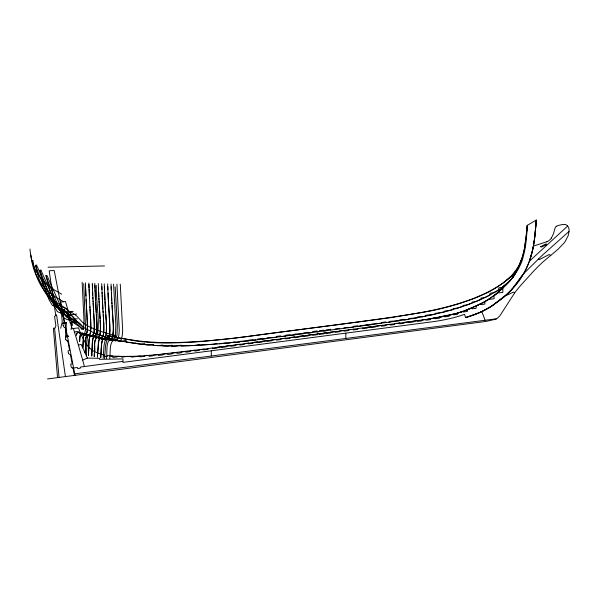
<?xml version="1.0" encoding="UTF-8"?>
<svg xmlns="http://www.w3.org/2000/svg" width="599" height="599" viewBox="0 0 599 599"><rect width="100%" height="100%" fill="white"/><g stroke="black" fill="none" stroke-linecap="round" stroke-linejoin="round"><path stroke-width="0.9" d="M94.298 324.845L94.028 332.138L92.531 335.762L90.853 336.256L86.563 333.995L84.646 334.077M217.018 343.961L217.018 343.504L212.623 344.283L199.182 345.196L199.182 344.635L194.787 345.413L184.073 345.945L181.28 345.997L181.28 345.144L175.26 346.11L171.98 346.087L171.98 345.189L167.585 346.012L162.718 345.833L162.711 345.017L158.316 345.623L153.449 345.316L153.449 344.38L147.826 344.897L144.703 344.552L144.696 343.586L140.698 344.111L135.778 343.482L135.778 342.95L133.779 343.212L126.09 342.029L126.09 340.412L121.694 341.22L114.476 339.678L107.73 337.709L107.76 335.35A88.135 75.496 -31.6 0 0 115.772 337.372L137.238 341.183A232.966 199.572 -31.6 0 0 168.042 342.965A460.092 394.135 -31.6 0 0 203.638 341.325L232.974 338.345L390.975 317.62L432.867 310.537A276.558 236.912 -31.6 0 0 460.886 303.064L474.386 298.422L487.481 292.626A102.856 88.113 -31.6 0 0 502.875 283.125L513.538 274.776A14.443 12.369 -31.6 0 0 515.806 272.702A14.436 12.362 -31.6 0 0 517.132 270.995L518.195 269.265A74.748 64.033 -31.6 0 0 520.658 264.286L521.467 262.384A45.202 38.725 -31.6 0 0 522.538 259.404L524.2 252.935A119.441 102.324 -31.6 0 0 525.892 243.119A285.012 244.152 -31.6 0 0 527.255 225.359L536.292 220.058L536.008 223.861M94.32 327.002L94.253 329.832M87.409 326.829L87.402 325.474M92.261 342.98L93.429 337.035A17.648 4.223 82.5 0 1 94.268 336.286C98.416 337.477 103.305 341.198 103.567 333.553A12.467 2.98 82.5 0 0 103.694 332.632L103.762 323.722M87.402 327.166L87.387 327.818M103.882 329.21L103.889 328.881A15.986 3.826 82.5 0 0 103.897 327.863L103.814 324.815M502.89 283.132C479.11 299.642 450.156 306.763 422.183 312.476C363.825 322.127 304.973 328.522 246.399 336.683C220.29 339.955 194.016 342.478 167.69 342.65A272.747 233.655 -31.6 0 1 136.782 340.696L119.598 338.083L107.76 335.35L107.715 337.754L108.659 338.023M71.977 322.09L71.094 329.577M86.533 355.11L86.735 345.391A46.715 11.171 82.5 0 1 86.885 341.924L87.409 337.581M88.607 352.302L88.734 346.634M88.57 353.245L89.124 340.165M109.872 330.334L109.183 313.779M87.349 328.769L87.342 322.764A43.203 10.333 82.5 0 0 87.289 321.536L87.169 318.96M88.585 353.103L88.495 355.477L88.555 353.904M103.874 329.54L103.852 330.169A26.566 6.357 82.5 0 1 103.807 331.105L103.208 335.26M107.723 337.716L107.76 335.38M88.749 346.357L88.794 345.084M90.816 328.312L90.531 331.981A11.793 2.823 82.5 0 1 90.337 332.984L89.843 334.369A19.939 4.77 82.5 0 1 89.221 335.23L89.041 335.395M91.924 353.021L92.643 339.498M94.41 352.744C95.623 348.161 92.8 340.202 97.427 337.319A42.342 10.131 82.5 0 1 98.221 337.417C100.318 338.383 103.709 341.34 105.154 337.829A21.362 5.106 82.5 0 0 105.694 336.413A21.571 5.159 82.5 0 0 106.001 335.17L106.525 327.413L105.611 311.345M87.379 328.17C87.881 333.665 84.684 338.143 79.727 332.512A41.586 9.943 82.5 0 0 78.783 332.116M109.864 330.423C109.939 337.035 107.932 342.748 100.632 337.918A20.853 4.987 82.5 0 0 100.273 338.031A22.17 5.301 82.5 0 0 99.696 338.472L99.12 339.423A14.773 3.534 82.5 0 0 98.813 340.322L97.682 353.35M94.372 353.522C95.615 348.64 92.823 341.048 97.001 337.379M85.537 328.087L83.703 283.604M88.824 344.455C88.794 336.279 90.03 333.201 97.143 337.746C101.351 335.889 100.13 329.779 100.437 326.058M94.335 354.301L94.193 356.562L94.372 353.163M97.644 354.136L98.348 342.71L99.486 338.742A21.744 5.196 82.5 0 1 100.894 337.926M91.887 353.807L91.752 356.083L92.253 343.13M97.652 353.65L97.45 357.169L97.592 354.825M100.902 354.72L101.186 349.269M100.857 355.334L100.722 357.783L101.523 344.949L102.354 340.374A15.701 3.759 82.5 0 1 102.841 339.348C105.469 336.466 110.62 343.22 112.08 337.566C114.506 330.042 112.799 321.91 112.642 314.198M109.692 358.539C110.815 352.826 108.157 335.096 119.044 341.587A30.145 7.21 82.5 0 0 119.718 341.34L120.549 340.539A26.326 6.297 82.5 0 0 121.297 339.146L121.911 337.14A22.852 5.466 82.5 0 0 122.66 330.131L120.279 284.188M106.427 358.509C107.775 352.908 104.286 334.167 115.532 341.026A31.388 7.51 82.5 0 0 116.872 340.292L118.482 336.848A21.669 5.181 82.5 0 0 119.253 329.982L116.925 284.151M87.334 329.076L86.862 332.512M101.201 349.224L101.321 347.39M104.63 358.502L105.521 345.593L106.824 340.262L108.516 339.019L112.694 340.681L114.551 340.494L116.034 338.63L116.985 335.021L117.329 324.463L115.188 286.869M103.163 358.217L103.994 345.63L105.214 340.21L106.098 339.079L107.221 338.742L111.287 340.412L112.919 340.21L114.529 338.121L115.54 334.122L115.802 324.471L113.563 284.106M94.253 329.757C94.867 333.373 91.864 338.869 88.09 334.811M527.255 225.359L527.06 228.039M66.377 322.644L65.493 338.158A11.733 10.056 -31.6 0 0 65.68 338.989L65.89 339.611M536.053 223.195L534.548 239.091L532.541 250.517A95.286 81.629 -31.6 0 1 527.494 266.031L527.27 266.488M536.09 222.686L536.135 222.169M536.172 221.645L536.21 221.121M527.27 225.366L526.521 234.179M535.895 225.187L535.633 228.511M535.94 224.692L535.978 224.198M101.336 346.993L101.463 345.533A35.835 8.573 82.5 0 1 101.568 344.5L101.65 343.833M527.053 228.152L524.365 249.251A106.278 91.041 -31.6 0 1 523.736 252.112L523.414 253.429A74.051 63.442 -31.6 0 1 522.92 255.271L518.981 266.008A72.127 61.787 -31.6 0 1 516.697 270.838L512.639 277.472A51.394 44.026 -31.6 0 1 507.083 284.128L503.879 287.243A110.703 94.829 -31.6 0 1 502.127 288.83L494.168 295.457A68.69 58.844 -31.6 0 1 484.973 301.529L481.072 303.626A111.691 95.683 -31.6 0 1 478.796 304.749L473.899 307.017M535.588 228.968L535.281 232.517M96.813 322.913L96.903 325.908A20.426 4.889 82.5 0 1 96.783 330.753C97.525 336.473 92.351 338.39 88.495 334.527C82.744 337.454 86.922 347.869 85.17 352.938L85.934 337.731A13.702 3.28 82.5 0 1 86.256 336.451C87.866 331.389 92.059 338.472 94.964 336.346M535.109 234.209L535.199 233.37M535.027 235.04L534.9 236.268M526.409 235.317L524.664 247.701L522.246 257.503A61.3 52.517 -31.6 0 1 521.377 260.026L519.954 263.508A59.174 50.69 -31.6 0 1 519.415 264.691L518.494 266.57A41.443 35.506 -31.6 0 1 517.91 267.648A31.769 27.217 -31.6 0 1 517.289 268.704L515.387 271.482A31.425 26.925 -31.6 0 1 514.249 272.882A35.244 30.19 -31.6 0 1 512.954 274.32L512.602 274.686A48.19 41.279 -31.6 0 1 511.479 275.81A57.302 49.088 -31.6 0 1 509.801 277.382A67.41 57.744 -31.6 0 1 508.401 278.632L507.39 279.493A96.739 82.872 -31.6 0 1 505.743 280.849L503.31 282.788M534.847 236.672L533.14 247.746M84.429 366.528L82.692 360.081L87.402 358.105L99.494 358.307L99.434 359.333L122.975 358.906L122.84 362.388L429.917 322.105A179.543 153.801 -31.6 0 0 447.401 319.155A130.53 111.818 -31.6 0 0 464.659 314.31L465.453 317.56A77.683 66.549 -31.6 0 0 481.836 311.57L491.772 305.992L506.634 294.453A87.536 74.987 -31.6 0 0 519.647 280.197C528.954 266.555 533.919 250.345 534.907 233.917A212.383 181.939 -31.6 0 0 536.292 220.058M89.161 339.82L89.536 337.739M101.808 342.71L102.122 341.205M92.695 339.206L92.882 338.398A13.028 3.115 82.5 0 1 93.1 337.731L93.526 336.915A19.235 4.597 82.5 0 1 94.567 336.211L98.258 337.888M533.065 248.113L529.479 260.932M83.575 329.001A12.19 11.179 -42 0 0 82.797 327.054C79.457 321.034 72.292 319.237 66.347 316.849A24.042 22.051 -42 0 0 63.299 312.304L46.962 275.48L45.659 275.652L61.053 312.925A47.493 43.555 -42 0 1 64.086 318.144C69.731 320.839 76.837 321.91 80.566 327.443A11.291 10.355 -42 0 1 81.457 329.278L83.575 329.001L83.987 320.794A38.261 9.15 82.5 0 0 83.927 319.282L82.153 282.241M60.716 328.274L62.244 321.955L61.622 314.61M86.848 332.64C85.59 339.154 79.929 330.363 77.174 332.842A10.602 2.538 82.5 0 0 76.867 333.478L76.417 335.268A12.302 2.943 82.5 0 1 76.829 333.553L77.241 332.745A19.25 4.605 82.5 0 1 78.604 332.093L78.791 332.123M103.215 335.185L103.125 335.477A27.165 6.499 82.5 0 1 102.811 336.391L101.209 338.495L98.603 338.068M517.439 268.547L517.296 269.018A24.327 20.838 -31.6 0 1 517.064 269.707L516.383 271.467A24.784 21.227 -31.6 0 1 516.098 272.096L515.806 272.717A21.197 18.157 -31.6 0 1 515.492 273.324A23.9 20.478 -31.6 0 1 515.17 273.908L515.065 274.102A27.756 23.78 -31.6 0 1 514.601 274.874L514.122 275.615A19.415 16.63 -31.6 0 1 513.74 276.169L513.613 276.349A28.265 24.215 -31.6 0 1 513.081 277.067L512.804 277.419A29.471 25.24 -31.6 0 1 512.385 277.943A26.903 23.047 -31.6 0 1 511.793 278.632A22.38 19.175 -31.6 0 1 511.336 279.149A30.429 26.064 -31.6 0 1 510.865 279.658L510.543 279.995A31.799 27.24 -31.6 0 1 510.049 280.497L507.375 283.02M551.32 237.983L552.443 235.961A26.438 22.642 -31.6 0 0 553.581 233.236A22.26 19.071 -31.6 0 0 554.008 231.88L554.929 228.451A6.761 5.795 -31.6 0 1 555.55 227.111A2.022 1.73 -31.6 0 1 556.441 226.25M513.103 287.834L523.938 273.024A61.39 52.592 -31.6 0 0 527.255 266.48M522.994 274.507L515.395 285.034A96.304 82.497 -31.6 0 1 513.171 287.76L509.607 291.72A65.291 55.932 -31.6 0 1 502.568 298.07L501.955 298.572M74.8 332.146C77.892 329.39 80.311 335.949 83.583 334.691M512.729 274.297L516.443 269.557A41.893 35.888 -31.6 0 0 521.295 260.243M523.466 273.803L542.32 255.256L568.983 231.484M529.381 261.216L567.665 226.04L568.414 227.216A6.963 5.968 -31.6 0 1 568.983 229.005L569.043 229.754A14.825 12.699 -31.6 0 1 569.02 231.072L568.81 232.861A20.299 17.386 -31.6 0 1 568.331 235.04L568.211 235.452A11.433 9.794 -31.6 0 1 567.949 236.163L565.471 240.94A24.035 20.591 -31.6 0 1 564.011 243.074L558.006 249.289L543.765 261.224A167.66 143.625 -31.6 0 0 531.934 272.994L520.845 285.251A114.761 98.311 -31.6 0 0 514.773 292.716L500.015 315.583A8.588 7.353 -31.6 0 1 499.603 316.085L497.372 318.189A6.072 5.204 -31.6 0 1 496.608 318.735L496.504 318.795A6.349 5.443 -31.6 0 1 495.635 319.215L486.118 321.408L47.501 378.942M502.733 288.276L499.476 291.144A113.967 97.637 -31.6 0 1 496.511 293.615A97.667 83.665 -31.6 0 1 494.692 295.052M507.181 283.185C502.044 287.46 496.863 292.649 489.982 293.3L489.982 295.022L484.861 297.568L480.96 298.055L480.96 299.343L475.673 301.589L472.177 302.046L472.177 302.974L466.928 304.928L462.997 305.445L462.997 306.306L457.614 308.081L453.218 308.575L453.226 309.436L449.16 310.611L444.765 311.031L444.765 311.779L443.282 312.161L435.226 313.382L435.226 314.041L430.262 315.119L430.262 314.707L425.867 315.284L425.867 316.017L421.763 316.856L421.763 316.392L417.368 316.968L417.368 317.755L416.784 317.874L408.84 318.518L408.84 319.26L404.115 319.978L404.108 319.274L399.713 319.851L399.72 320.6L390.106 321.334L390.114 321.963L348.895 327.646M501.326 299.058L504.044 296.902A67.223 57.586 -31.6 0 0 505.361 295.771A60.679 51.978 -31.6 0 0 508.117 293.218L511.067 290.148A80.034 68.563 -31.6 0 0 512.632 288.389M501.902 298.624L493.007 305.183A75.856 64.984 -31.6 0 1 492.079 305.812A64.4 55.168 -31.6 0 1 490.124 307.077A61.45 52.637 -31.6 0 1 486.276 309.324A66.384 56.868 -31.6 0 1 483.767 310.611L482.42 311.263A75.721 64.864 -31.6 0 1 481.004 311.914A81.187 69.551 -31.6 0 1 478.736 312.903L477.118 313.562A95.975 82.22 -31.6 0 1 474.535 314.55L472.693 315.216A132.469 113.481 -31.6 0 1 469.751 316.22L465.453 317.56L466.569 317.223M430.636 318.705L455.165 313.741A92.546 79.285 -31.6 0 0 464.337 310.926L480.975 303.633L480.982 304.577L484.883 304.06L484.876 301.582A84.744 72.599 -31.6 0 0 489.997 298.616L489.997 299.253L494.07 298.721L494.063 295.801A74.014 63.404 -31.6 0 0 498.772 291.908L498.772 292.911L502.846 292.379L502.823 286.869L505.406 284.81A51.14 43.809 -31.6 0 0 507.982 282.518L508.851 281.687A63.037 54 -31.6 0 0 511.321 279.141L513.695 276.266A21.197 18.165 -31.6 0 0 515.806 272.695M501.116 299.223L499.222 300.668M502.816 286.891L508.237 282.414A32.488 27.831 -31.6 0 0 513.463 276.296M494.692 295.052L485.737 301.095A70.465 60.364 -31.6 0 1 483.88 302.136L476.123 306.022L476.108 308.298L472.199 308.807L472.199 307.796L467.407 309.773L467.415 311.428L463.02 312.004L463.012 311.338L457.636 312.992L457.636 314.265L453.241 314.842L453.241 314.22L449.175 315.246L449.175 316.257L444.78 316.834L444.78 316.077L445.836 315.86M503.415 282.735L503.729 282.503A57.085 48.901 -31.6 0 0 512.796 274.357M498.795 300.983L497.522 301.933M497.739 301.761L491.906 305.924A66.19 56.703 -31.6 0 1 479.305 312.648L467.46 316.946M88.854 335.522L87.087 335.62L82.482 333.029A28.939 6.918 82.5 0 0 81.756 332.984L81.412 333.119A15.042 3.601 82.5 0 0 81.09 333.381L80.94 333.508A11.606 2.778 82.5 0 0 80.161 335.5L79.63 341.587L79.674 339.408A15.821 3.781 82.5 0 1 80.333 334.916C82.078 329.136 88.487 340.067 90.194 333.486A12.092 2.89 82.5 0 0 90.741 330.251L90.786 329.165A47.366 11.329 82.5 0 0 90.823 327.84L90.569 317.979M556.449 226.272L557.759 225.726A20.516 17.581 -31.6 0 1 559.683 225.134A24.237 20.763 -31.6 0 1 561.6 224.7L563.981 224.415A5.211 4.463 -31.6 0 1 567.642 226.018M546.82 241.756L533.417 246.069M473.569 307.175L471.196 308.2M471.069 308.245L460.975 312.064A85.949 73.632 -31.6 0 1 457.726 313.045L457.022 313.24A109.183 93.534 -31.6 0 1 454.798 313.831L451.526 314.625M82.692 360.081L78.409 345.196L81.142 344.395L87.402 358.105M61.622 310.23L61.165 310.342L61.652 310.222M60.799 312.184A7.068 6.057 -31.6 0 1 60.671 311.592L60.566 310.514L62.326 310.057L61.764 310.2M62.888 309.923L63.561 309.758M63.629 309.743L64.123 309.616M66.362 322.554L62.865 323.408L63.105 325.077A9.105 7.802 -31.6 0 0 63.224 325.571M65.373 322.794L64.879 322.913L65.688 322.719M66.257 322.576L65.8 322.689L66.294 322.569M65.92 336.825L65.426 336.945L66.729 336.631L65.358 336.967L66.946 336.578L65.254 327.765M67.26 336.503L67.717 336.383M67.822 336.361L68.286 336.249M61.053 310.372L64.198 309.601L63.599 309.75M66.803 336.616L68.353 336.234M62.873 323.393L64.34 323.033L62.566 313.809M66.377 336.713L68.81 336.121M85.305 333.838L84.01 334.863A11.591 2.77 82.5 0 0 83.538 336.294L82.842 347.892L83.328 337.499A14.578 3.489 82.5 0 1 84.654 334.122M450.65 314.827L446.861 315.651M443.694 316.287L444.78 316.07L439.636 317.365L439.644 318.121L435.248 318.698L435.241 317.942L430.277 318.908L430.277 319.656L425.882 320.233L425.882 319.484L421.778 320.121L421.778 320.877L417.383 321.453L417.383 320.697L413.243 321.274L413.25 322.022L408.847 322.599L408.847 321.85L404.123 322.487L404.123 323.235L399.728 323.812L399.728 323.063L428.644 319.05M442.571 316.512L439 317.193M437.734 317.425L427.716 319.207M429.281 318.93L430.793 318.668M89.094 334.856C91.894 335.53 96.252 339.611 97.502 334.631C99.898 318.383 95.87 301.806 96.304 285.446M104.091 338.398C107.506 339.783 112.305 341.565 112.694 335.627A18.779 4.492 82.5 0 0 113.106 333.044L113.233 331.539A20.583 4.919 82.5 0 0 113.323 328.409A29.134 6.971 82.5 0 0 113.278 325.534L113.226 323.924M388.481 322.24C420.303 317.844 452.425 312.124 481.94 298.953A130.896 112.133 -31.6 0 0 495.74 291.706L498.765 289.766L498.757 287.849L502.823 287.31M69.746 319.814L69.334 319.873M73.348 319.319L69.828 319.806M77.278 318.78L73.183 319.342M69.214 315.044L70.697 319.664M76.612 314.056L67.687 315.246M199.534 349.704L350.685 329.592M73.61 367.981L77.398 367.472L77.675 368.572L80.281 368.175L80.318 367.082L122.885 361.354M75.047 375.326L60.731 302.068L65.448 301.454L68.503 311.967L66.624 312.214L72.277 328.686L78.506 327.863A136.138 116.625 -31.6 0 0 82.318 337.042A67.784 58.073 -31.6 0 0 86.219 343.946A30.901 26.476 -31.6 0 0 93.699 351.179A50.181 42.986 -31.6 0 0 104.286 354.975L104.293 356.69L107.468 356.27L107.468 355.559A75.145 64.37 -31.6 0 0 112.859 356.12L112.867 357.476L117.262 356.899L117.262 356.36L121.747 356.465L121.747 357.296L126.142 356.465L131.428 356.368L131.428 357.131L140.346 356.008L140.346 356.832L144.741 356.255L144.741 355.731L149.084 355.432L149.091 356.3L153.486 355.724L153.486 355.08L203.653 349.135L203.653 349.883L208.048 349.307L208.048 348.558M496.549 318.765L74.755 373.843M73.25 311.338L66.624 312.229M69.244 319.859L70.809 319.671M70.278 322.854L71.625 322.681L72.457 325.474L71.229 325.639M255.848 339.947L219.309 343.856M394.996 323.67L399.743 323.048L348.244 329.854L348.244 330.611L343.848 331.187L343.848 330.431L339.64 330.985L339.64 331.741L335.245 332.318L335.245 331.561L330.655 332.175L330.663 332.932L326.268 333.508L326.26 332.752L323.64 333.104L323.64 333.86L319.409 334.414L319.409 333.658L317.058 333.98L317.066 334.729L312.671 335.305L312.663 334.556L308.081 335.17L308.081 335.919L303.686 336.496L303.686 335.747L299.201 336.353L299.201 337.102L294.805 337.679L294.805 336.93L290.216 337.551L290.216 338.3L285.82 338.877L285.82 338.128L280.819 338.809L280.819 339.558L276.424 340.135L276.416 339.386L271.377 340.075L271.384 340.831L266.989 341.408L266.982 340.651L262.048 341.333L262.055 342.081L257.66 342.658L257.652 341.909L253.07 342.538L253.07 343.287L248.675 343.863L248.675 343.115L244.19 343.729L244.19 344.485L239.795 345.061L239.795 344.305L234.958 344.972L234.965 345.72L230.57 346.297L230.563 345.548L226.01 346.162L226.018 346.918L221.623 347.495L221.615 346.739L217.025 347.368L217.033 348.116L212.638 348.693L212.63 347.944M91.243 335.298C94.32 336.735 99.247 339.843 99.928 334.017A14.893 3.564 82.5 0 0 100.43 329.832A17.7 4.23 82.5 0 0 100.452 327.346L100.385 324.695M70.278 322.816L75.594 322.195M193.904 345.481L216.553 344.058L226.003 342.883L226.003 343.294L229.222 343.055L234.95 341.849L234.95 342.538L238.462 342.224L239.787 342.051L239.78 341.363L248.667 340.876L248.66 340.18L253.055 339.603L253.063 340.299L353.313 327.069L353.305 326.343L357.7 325.766L357.708 326.485L367.239 324.665L367.247 325.197L370.931 324.68L370.931 324.209L381.436 323.19L381.436 322.502L385.831 321.925L385.831 322.569M192.429 345.556L171.628 346.057M85.41 333.763L86.121 333.845A56.493 13.515 82.5 0 1 86.99 334.19L87.746 334.616M104.518 265.934L48.077 267.214M72.561 367.883L72.659 367.883A5.361 4.597 -31.6 0 0 72.973 367.883L74.426 375.408M100.872 337.911L103.335 338.854M108.988 338.121L122.555 341.355L140.458 344.118A283.522 242.88 -31.6 0 0 171.628 346.072M109.617 338.293L106.068 337.267A132.109 113.174 -31.6 0 1 93.354 332.602L84.601 328.147L79.188 324.022A113.039 96.836 -31.6 0 1 71.199 314.984L70.338 311.884A12.01 10.288 -31.6 0 1 71.94 312.551L76.694 316.017L82.295 322.045A34.974 29.957 -31.6 0 0 85.268 324.403L89.917 327.084L96.926 329.974A139.694 119.673 -31.6 0 0 109.52 333.98L114.888 335.68A3.399 2.913 -31.6 0 1 115.405 336.309L115.697 337.065M108.763 338.053L109.153 338.165M104.226 336.69A109.175 93.526 -31.6 0 1 93.354 332.602L107.7 337.746L107.76 335.425M550.795 255.354L548.998 254.62L539.25 259.659L538.344 259.045M103.365 338.862C107.004 341.759 109.782 337.005 109.624 333.658A17.588 4.208 82.5 0 0 109.834 331.322L109.887 329.66A30.654 7.33 82.5 0 0 109.849 325.115M61.682 294.214L51.656 288.396L43.51 281.35A77.952 60.462 -25.1 0 1 37.25 273.084C32.9 265.814 30.624 257.458 29.95 249.042M63.584 301.784L53.431 295.749L45.135 288.456A77.278 62.506 -27.3 0 1 38.695 279.898C34.18 272.358 31.725 263.725 30.863 255.009M66.684 308.822L56.388 302.547L47.92 294.978A76.904 64.744 -30.1 0 1 41.286 286.105C36.591 278.273 33.956 269.355 32.9 260.325M70.749 315.426L60.304 308.912L51.671 301.072A76.904 66.953 -33.3 0 1 44.843 291.885C39.991 283.784 37.175 274.589 35.94 265.26M76.125 322.157L65.523 315.388L56.71 307.257A77.278 69.282 -37.4 0 1 49.687 297.755C44.663 289.377 41.675 279.905 40.26 270.269M83.134 329.061L72.367 322.037L63.382 313.629A77.952 71.491 -42 0 1 56.179 303.828C50.997 295.202 47.853 285.476 46.28 275.57M99.928 338.255L99.224 337.843A44.895 10.737 82.5 0 0 96.971 337.282M100.108 338.368L102.362 339.498L103.634 339.446A27.472 6.574 82.5 0 0 104.623 338.675L105.724 336.301A19.37 4.635 82.5 0 0 106.532 329.136L106.532 328.709A32.81 7.847 82.5 0 0 106.465 325.527L106.33 322.397M113.87 335.036L114.342 335.358M514.646 292.881L513.448 292.042L507.263 295.097L506.634 294.453M114.716 335.672L115.637 336.915M59.046 377.422L54.636 328.484L54.03 328.02L53.371 328.349L57.549 377.625M481.836 311.57L485.093 320.293M73.4 328.537L78.409 345.196M61.869 310.185L54.224 270.516L49.178 270.793L55.744 315.486M67.784 340.913L69.619 350.452L68.099 350.857L68.204 352.1A6.237 5.346 -31.6 0 0 68.473 353.185M65.426 376.591L56.561 314.827L54.569 316.422L55.834 325.235A4.695 4.021 -31.6 0 1 54.636 328.484M105.813 314.348L106.165 319.671M112.552 313.165L111.743 299.837M109.123 312.963L108.329 299.612M105.701 312.73L104.743 296.026M105.491 309.503L105.431 308.575A159.596 38.171 82.5 0 1 105.192 304.636L105.02 301.626M103.006 310.993L103.402 317.298M99.951 316.871L99.748 313.704A225.217 53.865 82.5 0 1 99.254 305.423L99.164 303.888M102.609 304.329L103.095 312.491M103.245 314.677L103.507 318.908M90.486 316.691L90.404 315.396A143.91 34.42 82.5 0 1 90.179 311.57L90.045 309.017M103.417 317.44L103.792 324.358M99.951 316.864L100.063 318.69M96.334 314.408L96.649 319.649M93.744 313.711L94.095 319.746M90.591 318.473L90.127 310.582M87.042 316.736L86.66 310.042M106.218 320.592L106.278 321.506M102.886 309.129L101.688 283.716M103.53 319.282L103.634 321.124M100.22 321.438L98.76 295.479M96.214 312.468L95.683 302.862M93.631 311.765L94.021 318.309M111.871 302.323L111.953 303.865M100.145 320.046L100.325 323.31M95.758 304.389L96.686 320.3M93.407 307.684L93.646 311.832M90.621 318.87L90.636 319.26A35.019 8.379 82.5 0 1 90.846 328.357M87.08 317.485L87.162 319.042M108.449 301.993L108.531 303.513M96.656 319.933L96.768 322.097M94.058 318.968L94.155 321.004A46.722 11.171 82.5 0 1 94.305 324.733M93.272 305.198L93.489 309.181M103.679 322.037L103.754 323.438M102.444 301.357L102.526 302.839M96.709 320.802L96.731 321.236M95.533 300.129L95.683 302.967M93.159 303.034L93.347 306.606M89.917 306.673L90.112 310.304M86.623 309.256L87.402 325.122M111.788 300.788L111.152 286.734M104.945 300.129L104.241 283.821M99.015 300.96L99.09 302.42M95.421 297.883L95.548 300.376M93.055 300.953L93.249 304.674M89.977 307.781L89.303 294.169M86.129 299.515L86.615 309.309M111.706 299.253L111.556 296.198M109.759 322.988L108.868 309.032A133.023 31.814 82.5 0 1 108.614 305.041M108.164 296.31L108.367 300.473M102.302 298.392L102.369 299.874M100.235 321.633L100.37 324.239M95.301 295.374L95.458 298.714M94.125 320.285L94.328 325.953M92.935 298.482L93.092 301.709M89.416 296.557L89.476 297.8M85.874 294.259L86.503 307.092M108.292 298.961L107.745 286.472M98.872 298.032L98.947 299.493M96.753 321.611L96.813 322.958M95.241 294.124L95.391 297.299M92.875 297.246L92.965 299.051M85.949 295.884L85.612 288.493M113.211 323.602L112.305 309.458A135.936 32.511 82.5 0 1 112.05 305.408M102.159 295.434L102.227 296.909M95.181 292.866L95.256 294.476M92.763 294.775L92.897 297.725M89.356 295.322L88.907 284.435M85.829 293.465L85.567 287.348M111.421 293.151L111.489 294.671M108.015 292.933L108.149 295.943M104.728 295.651L104.533 291.196M98.438 287.872L98.805 296.58M95.069 290.335L95.189 293.068M92.778 295.082L92.65 292.312M89.184 291.616L89.244 292.844M109.782 323.445L109.834 324.815M102.032 292.492L102.1 293.959M100.31 323.213L100.377 324.785M98.618 292.215L98.745 295.12M96.783 322.262L96.873 324.658M95.009 288.86L95.129 291.668M92.718 293.757L92.493 288.493M111.047 284.068L111.287 290.118M107.64 283.941L107.887 289.931M94.956 287.46L95.016 289.07M89.079 289.152L89.131 290.38M104.353 286.764L104.473 289.714M101.8 286.629L101.912 289.557M98.273 283.552L98.483 288.898M94.964 287.797L94.792 283.282M92.501 288.636L92.298 283.252M92.448 287.415L92.358 284.982M89.034 287.924L88.862 283.042M85.522 286.202L85.575 287.453M100.392 325.16L100.422 325.893M94.867 285.236L94.912 286.517M85.53 286.262L85.41 282.803M94.32 326.096L94.32 326.702M394.516 323.752L394.516 324.508L390.121 325.085L390.121 324.329L385.846 324.898L385.846 325.654L381.451 326.23L381.451 325.474L375.333 326.283L375.333 327.039L370.938 327.616L370.938 326.859L367.254 327.353L367.254 328.102L362.859 328.679L362.859 327.93M357.715 328.611L357.715 329.36L353.32 329.937L353.32 329.188M348.236 327.735L348.236 327.324L343.841 327.9L343.841 328.319M345.81 333.134L345.825 338.562M339.633 328.873L339.633 328.364L335.238 328.941L335.238 329.45M330.648 330.056L330.648 329.263L326.253 329.839L326.253 330.641L323.632 330.985L323.632 330.139L319.394 330.7L319.402 331.547L317.051 331.853L317.051 330.955L312.656 331.532L312.656 332.43L308.073 333.037L308.066 332.25L303.671 332.827L303.678 333.621L294.79 334.055L294.798 334.789L290.208 335.395L290.208 334.624L285.813 335.2L285.813 335.979L280.804 336.638L280.804 335.844L276.409 336.421L276.409 337.215L266.974 337.799L266.974 338.465L262.04 339.116L262.04 338.442L257.645 339.019L257.645 339.693M211.282 350.782L211.297 356.076M199.197 349.726L199.205 350.475L194.81 351.051L194.802 350.303L190.22 350.902L190.22 351.65L185.825 352.227L185.825 351.478L181.302 352.047L181.302 352.804L176.907 353.38L176.907 352.564L172.003 353.14L172.01 353.927L167.615 354.503L167.608 353.665L162.748 354.196L162.748 354.922L158.353 355.499L158.346 354.63L139.38 356.083A256.544 219.766 -31.6 0 1 129.856 356.383L123.506 356.39A276.453 236.822 -31.6 0 1 110.89 355.971M89.513 337.664A16.757 4.006 82.5 0 1 91.25 335.373M102.092 341.101A19.864 4.755 82.5 0 1 104.106 338.495M96.821 330.873A17.843 4.268 82.5 0 1 94.934 336.174M96.858 324.845A21.744 5.204 82.5 0 1 96.791 330.783M85.582 328.185A17.131 4.096 82.5 0 1 83.575 334.639M87.394 337.514A16.098 3.849 82.5 0 1 89.109 334.931M72.516 368.018A2.082 1.782 -31.6 0 1 71.139 366.618L70.645 364.252L72.202 363.87L70.383 354.421A2.463 2.111 -31.6 0 1 68.398 353.215M67.769 340.966A2.718 2.329 -31.6 0 1 65.83 339.633M65.209 327.84A3.908 3.354 -31.6 0 1 63.247 325.564M62.498 313.981A2.845 2.441 -31.6 0 1 60.731 312.199M551.439 238.05A9.644 8.266 -31.6 0 1 546.827 241.779M540.635 246.713L541.294 247.102L546.288 244.811L546.535 244.167L545.951 243.965L540.635 246.676M63.644 323.22L63.187 323.333L63.681 323.205M64.67 322.966L64.213 323.078L64.707 322.958M36.621 265.17L35.319 265.342L49.335 300.369A46.715 40.672 -33.3 0 1 52.165 305.273C57.654 307.789 64.572 308.62 68.249 313.913A11.179 9.734 -33.3 0 1 69.065 315.643L71.191 315.366A12.032 10.475 -33.3 0 0 70.48 313.532C67.223 307.744 60.207 306.246 54.472 304.03A23.69 20.628 -33.3 0 0 51.596 299.77L36.621 265.17M40.942 270.179L39.639 270.351L54.367 306.546A46.992 42.125 -37.4 0 1 57.302 311.615C62.873 314.22 69.888 315.171 73.595 320.592A11.216 10.056 -37.4 0 1 74.448 322.382L76.567 322.105A12.085 10.834 -37.4 0 0 75.826 320.203C72.524 314.295 65.433 312.648 59.586 310.342A23.818 21.354 -37.4 0 0 56.62 305.932L40.942 270.179"/></g></svg>
